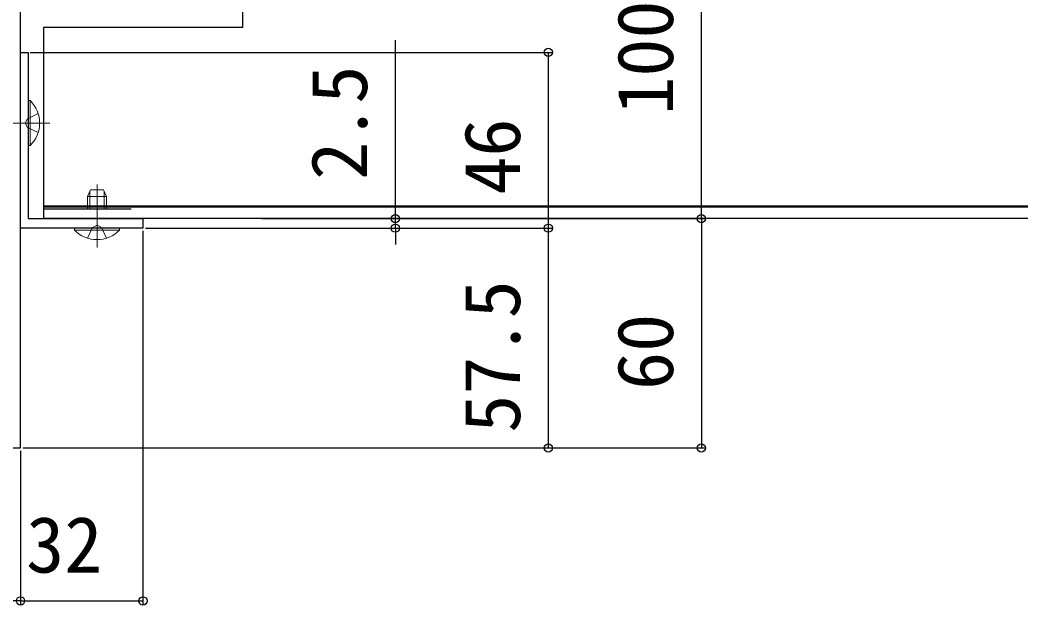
# Model space of a CAD drawing. Units: millimetres, scale not verified. Extents: x -875 to 875, y -1304 to 1298.
# Drawn here: x 246.1 to 507.5, y 124.8 to 277.9 of the extents above; entities that cross this region are included whole.
import ezdxf
from ezdxf.enums import TextEntityAlignment as Align

# ---------------------------------------------------------------- set-up
doc = ezdxf.new("R2010")
doc.units = ezdxf.units.MM
doc.header["$LTSCALE"] = 8
for name, color, linetype in [('0-3_YKK_11', 7, 'Continuous'), ('0-4_YKK_12', 2, 'Continuous'), ('0-6_YKK_D', 6, 'Continuous')]:
    doc.layers.add(name, color=color, linetype=linetype)
doc.layers.add('0-5_YKK_13', color=4, linetype='Continuous', lineweight=18)
doc.styles.add('ＭＳ ゴシック', font='')
doc.styles.get('ＭＳ ゴシック').set_extended_font_data('MS Gothic')

msp = doc.modelspace()

# ---------------------------------------------------------------- linework, layer by layer
at = {"layer": '0-3_YKK_11'}
msp.add_lwpolyline([(243.221, 165.9), (246.221, 165.9), (246.221, 285.442), (246.221, 286.358), (246.221, 330.442), (246.101, 330.625), (246.101, 331.175), (246.221, 331.358), (246.221, 345.9), (248.721, 345.9), (248.721, 344.5)], dxfattribs=at)
msp.add_lwpolyline([(246.221, 223.4), (246.221, 269.4), (248.221, 269.4), (248.221, 225.9), (278.221, 225.9), (278.221, 223.4)], close=True, dxfattribs=at)
at = {"layer": '0-4_YKK_12'}
for p, q in [((252.221, 275.9), (252.221, 225.9)), ((764.621, 229.2), (252.221, 229.2)), ((764.621, 228.9), (252.221, 228.9)), ((275.123, 228.4), (252.221, 228.4)), ((764.621, 225.9), (252.221, 225.9))]:
    msp.add_line(p, q, dxfattribs=at)
msp.add_lwpolyline([(304.221, 325.9), (304.221, 275.9), (252.221, 275.9)], dxfattribs=at)
at = {"layer": '0-5_YKK_13'}
for p, q in [((248.221, 245), (248.221, 256.8)), ((253.913, 250.9), (236.83, 250.9)), ((248.73, 245), (248.221, 245)), ((264.521, 233.4), (263.721, 231.7)), ((264.376, 228.4), (264.375, 233.09)), ((264.521, 233.4), (267.921, 233.4)), ((266.221, 218.37), (266.221, 234.791)), ((267.921, 233.4), (268.721, 231.7)), ((268.067, 228.4), (268.067, 233.09)), ((268.721, 228.4), (268.721, 231.7)), ((260.321, 222.891), (260.321, 223.4)), ((260.321, 223.4), (272.121, 223.4))]:
    msp.add_line(p, q, dxfattribs=at)
for points in [[(248.73, 245), (248.73, 256.8), (248.221, 256.8)], [(250.832, 253.4), (248.054, 252.045), (247.445, 250.9)], [(250.832, 248.4), (248.054, 249.755), (247.445, 250.9)], [(263.721, 228.4), (263.721, 231.7), (268.721, 231.7)], [(260.321, 222.891), (272.121, 222.891), (272.121, 223.4)], [(263.721, 220.789), (265.076, 223.567), (266.221, 224.176)], [(268.721, 220.789), (267.366, 223.567), (266.221, 224.176)]]:
    msp.add_lwpolyline(points, dxfattribs=at)
for centre, start, end in [((242.989, 250.9), 314.2189, 45.7811), ((266.221, 228.632), 224.2189, 315.7811)]:
    msp.add_arc(centre, 8.232, start, end, dxfattribs=at)
at = {"layer": '0-6_YKK_D'}
for p, q in [((424.221, 225.9), (424.221, 325.9)), ((344.221, 225.9), (344.221, 272.545)), ((248.721, 269.4), (385.221, 269.4)), ((384.221, 223.4), (384.221, 269.4)), ((309.221, 225.9), (345.221, 225.9)), ((309.221, 225.9), (425.221, 225.9)), ((309.221, 225.9), (425.221, 225.9)), ((344.221, 223.4), (344.221, 225.9)), ((424.221, 225.9), (424.221, 165.9)), ((278.221, 222.7), (278.221, 124.9)), ((278.921, 223.4), (385.221, 223.4)), ((278.921, 223.4), (385.221, 223.4)), ((278.921, 223.4), (345.221, 223.4)), ((344.221, 223.4), (344.221, 219.1)), ((384.221, 165.9), (384.221, 223.4)), ((246.221, 165.2), (246.221, 124.9)), ((246.221, 165.2), (246.221, 124.9)), ((246.921, 165.9), (385.221, 165.9)), ((246.921, 165.9), (425.221, 165.9)), ((246.221, 125.9), (201.221, 125.9)), ((246.221, 125.9), (278.221, 125.9))]:
    msp.add_line(p, q, dxfattribs=at)
for centre in [(384.221, 269.4), (344.221, 225.9), (424.221, 225.9), (424.221, 225.9), (344.221, 223.4), (384.221, 223.4), (384.221, 223.4), (384.221, 165.9), (424.221, 165.9), (246.221, 125.9), (246.221, 125.9), (278.221, 125.9)]:
    msp.add_circle(centre, 1.075, dxfattribs=at)

# ---------------------------------------------------------------- texts
at = {"layer": '0-6_YKK_D', "style": 'ＭＳ ゴシック'}
for s, p in [('100', (421.221, 253.059)), ('2.5', (341.221, 236.023)), ('46', (381.221, 232.139)), ('57.5', (381.221, 169.877)), ('60', (421.221, 181.07))]:
    msp.add_text(s, height=14.66, rotation=90, dxfattribs=at).set_placement(p, align=Align.BOTTOM_LEFT)
msp.add_text('32', height=14.66, dxfattribs=at).set_placement((247.676, 128.9), align=Align.BOTTOM_LEFT)

doc.saveas('drawing.dxf')
